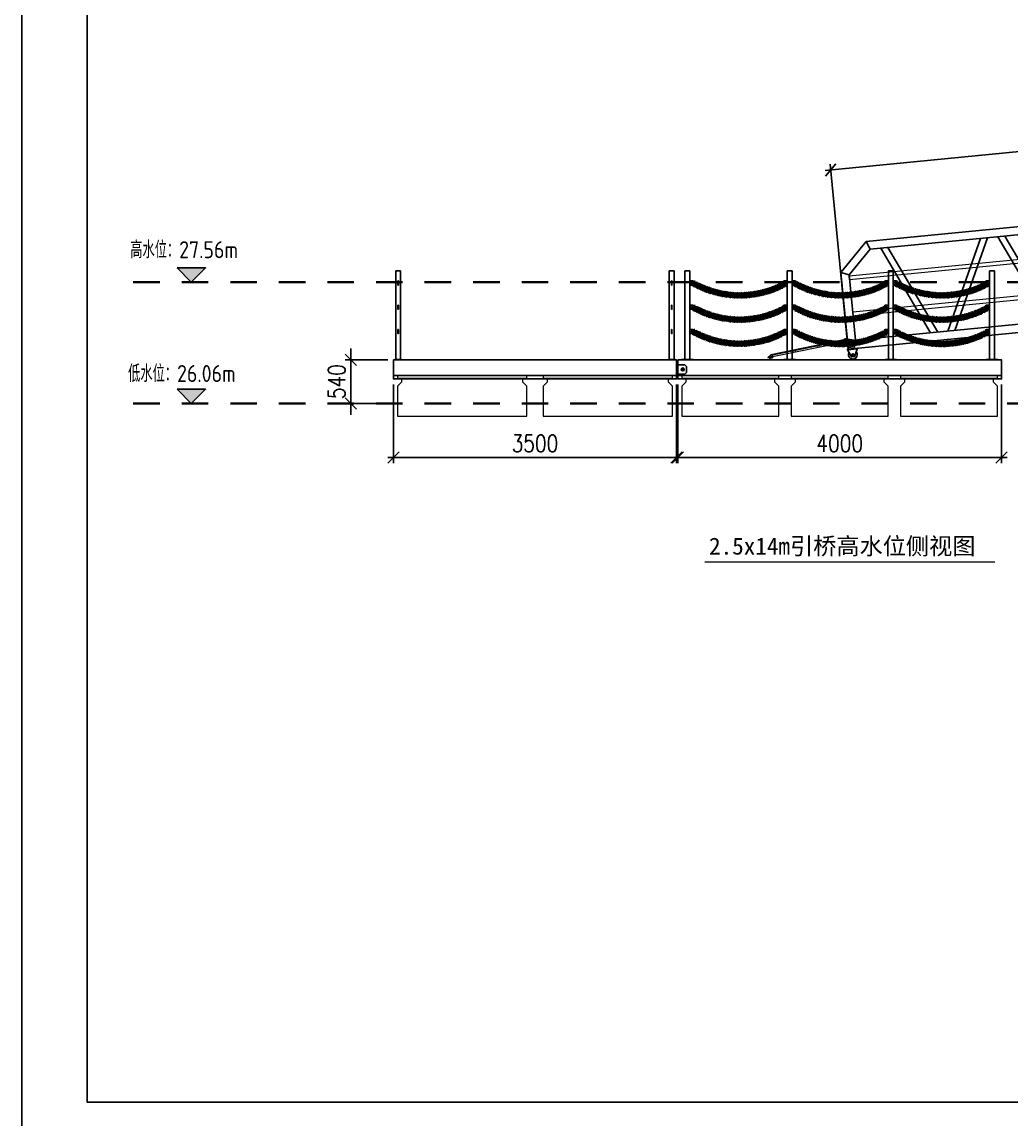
# Model space of a CAD drawing. Extents: x 15372 to 116961, y 24572 to 128109.
# Drawn here: x 16135 to 28356, y 32571 to 46126 of the extents above; entities that cross this region are included whole.
import ezdxf
from ezdxf.enums import TextEntityAlignment as Align

# ---------------------------------------------------------------- set-up
doc = ezdxf.new("R2010")
doc.units = 0
doc.header["$LTSCALE"] = 1000
doc.header["$MEASUREMENT"] = 0
doc.linetypes.add('CENTER', pattern=[2, 1.25, -0.25, 0.25, -0.25])
doc.linetypes.add('CENTER2', pattern=[28.575, 19.05, -3.175, 3.175, -3.175])
for name, color, linetype, lineweight in [('CAXA0', 7, 'Continuous', 70), ('加强板', 140, 'Continuous', 18), ('型材', 7, 'Continuous', 15), ('文本', 3, 'Continuous', 13), ('浮箱', 160, 'Continuous', 20), ('铝斜撑', 241, 'Continuous', 9)]:
    doc.layers.add(name, color=color, linetype=linetype, lineweight=lineweight)
for name, color, linetype in [('hjh350-1200', 170, 'Continuous'), ('标注', 9, 'Continuous'), ('铝横梁', 220, 'Continuous'), ('铝通', 4, 'Continuous')]:
    doc.layers.add(name, color=color, linetype=linetype)
doc.styles.add('HZTXT', font='txtw.shx', dxfattribs={"width": 0.8, "bigfont": 'hztxtw.shx'})
doc.styles.get("Standard").update_dxf_attribs({"font": 'gbenor.shx', "bigfont": 'gbcbig.shx'})
doc.styles.add('宋体', font='')
doc.styles.get('宋体').set_extended_font_data('SimSun')
doc.dimstyles.new('DIM-70', dxfattribs={"dimscale": 70, "dimtxt": 3, "dimasz": 2, "dimexe": 1, "dimexo": 1, "dimgap": 1, "dimtad": 1, "dimdec": 1, "dimdsep": 46, "dimtxsty": 'HZTXT', "dimblk": 'OBLIQUE', "dimcen": 0, "dimdle": 1, "dimclrd": 9, "dimclre": 9, "dimclrt": 2, "dimadec": 1, "dimazin": 0, "dimtfac": 1, "dimtdec": 1, "dimtix": 1, "dimtmove": 2, "dimatfit": 3, "dimldrblk": 'OBLIQUE', "dimfxl": 15, "dimtolj": 1, "dimtzin": 0, "dimarcsym": 1})

# ---------------------------------------------------------------- blocks, each defined once
blk = doc.blocks.new('_Oblique')
at = {"color": 0, "linetype": 'ByBlock', "lineweight": -2}
blk.add_line((-0.5, -0.5), (0.5, 0.5), dxfattribs=at)
blk = doc.blocks.new('*D360')
at = {"color": 9, "lineweight": -2, "transparency": 16777216}
for p, q in [((20724, 41645), (20724, 40673)), ((24224, 41645), (24224, 40673)), ((20654, 40743), (24294, 40743))]:
    blk.add_line(p, q, dxfattribs=at)
at = {"layer": 'Defpoints', "color": 0, "transparency": 16777216}
for p in [(20724, 41715), (24224, 41715), (24224, 40743)]:
    blk.add_point(p, dxfattribs=at)
at = {"color": 9, "lineweight": -2, "transparency": 16777216, "xscale": 140, "yscale": 140, "zscale": 140, "rotation": 180}
blk.add_blockref('_Oblique', (20724, 40743), dxfattribs=at)
at = {"color": 9, "lineweight": -2, "transparency": 16777216, "xscale": 140, "yscale": 140, "zscale": 140}
blk.add_blockref('_Oblique', (24224, 40743), dxfattribs=at)
at = {"color": 2, "transparency": 16777216, "insert": (22474, 40918), "char_height": 210, "attachment_point": 5, "style": 'HZTXT'}
blk.add_mtext('\\A1;3500', dxfattribs=at)
blk = doc.blocks.new('*U314')
at = {"layer": '浮箱'}
blk.add_lwpolyline([(-600, -250), (600, -250), (600, 120), (550, 170), (550, 220), (600, 220), (600, 250), (-600, 250), (-600, 220), (-550, 220), (-550, 170), (-600, 120)], close=True, dxfattribs=at)
blk.add_lwpolyline([(-550, 220), (550, 220)], dxfattribs=at)
blk = doc.blocks.new('*U315')
at = {"color": 0, "linetype": 'ByBlock', "lineweight": -2, "transparency": 16777216}
for p in [(0, 0), (1350, 0), (2700, 0)]:
    blk.add_blockref('*U314', p, dxfattribs=at)
blk = doc.blocks.new('*U317')
at = {"color": 5, "const_width": 30}
blk.add_lwpolyline([(166, 0), (-166, 0)], dxfattribs=at)
blk = doc.blocks.new('*U318')
at = {"color": 0, "linetype": 'ByBlock', "lineweight": -2, "transparency": 16777216}
for p in [(0, 0), (600, 0), (1200, 0), (1800, 0), (2400, 0), (3000, 0), (3600, 0), (4200, 0), (4800, 0), (5400, 0), (6000, 0), (6600, 0), (7200, 0), (7800, 0), (8400, 0), (9000, 0), (9600, 0), (10200, 0), (10800, 0)]:
    blk.add_blockref('*U317', p, dxfattribs=at)
blk = doc.blocks.new('*U319')
at = {"color": 5, "const_width": 30}
blk.add_lwpolyline([(166, 0), (-166, 0)], dxfattribs=at)
blk = doc.blocks.new('*U320')
at = {"color": 0, "linetype": 'ByBlock', "lineweight": -2, "transparency": 16777216}
for p in [(0, 0), (600, 0), (1200, 0), (1800, 0), (2400, 0), (3000, 0), (3600, 0), (4200, 0), (4800, 0), (5400, 0), (6000, 0), (6600, 0), (7200, 0), (7800, 0), (8400, 0), (9000, 0), (9600, 0), (10200, 0), (10800, 0)]:
    blk.add_blockref('*U319', p, dxfattribs=at)
blk = doc.blocks.new('ZZ-2')
blk.add_lwpolyline([(125607, 24331), (125517, 24331), (125497, 24311), (125497, 24236), (125517, 24216), (125607, 24216)])
blk.add_lwpolyline([(125617, 24211), (125607, 24211), (125607, 24336), (125617, 24336)], close=True)
blk.add_circle((125542, 24274), 18)
at = {"layer": 'Defpoints', "color": 1, "linetype": 'CENTER', "ltscale": 5}
for points in [[(125519, 24274), (125565, 24274)], [(125542, 24297), (125542, 24251)]]:
    blk.add_lwpolyline(points, dxfattribs=at)
at = {"layer": 'Defpoints', "color": 1, "linetype": 'CENTER', "ltscale": 2}
for points in [[(125602, 24311), (125612, 24311), (125622, 24311)], [(125602, 24236), (125612, 24236), (125622, 24236)]]:
    blk.add_lwpolyline(points, dxfattribs=at)
for points in [[(125617, 24302), (125617, 24320), (125607, 24320), (125607, 24302)], [(125617, 24227), (125617, 24245), (125607, 24245), (125607, 24227)]]:
    blk.add_lwpolyline(points, close=True, dxfattribs=at)
blk = doc.blocks.new('A$C32F71815')
at = {"layer": '铝斜撑', "linetype": 'Continuous'}
for p, q in [((3, 20), (0, 20)), ((0, 20), (0, 0)), ((40, 0), (0, 0)), ((3, 20), (3, 3)), ((40, 3), (3, 3)), ((40, 0), (40, 3))]:
    blk.add_line(p, q, dxfattribs=at)
blk = doc.blocks.new('tb')
at = {"lineweight": 0}
h = blk.add_hatch(dxfattribs=at)
h.set_pattern_fill('ANSI31', color=256, scale=0.125, style=0)
h.set_pattern_definition([(45, (-488846.90197, 126237.06756), (-0.2806330038, 0.28063300377), [])])
edge = h.paths.add_edge_path(flags=17)
edge.add_arc((0, 0), 6.5, 0, 360)
edge = h.paths.add_edge_path()
edge.add_arc((0, 0), 10, 0, 360)
for p, q in [((-15, -5), (-15, 15)), ((-15, 15), (943, 15)), ((-10, 10), (-10, -5)), ((942, 10), (-10, 10)), ((942, 10), (982, -16)), ((943, 15), (985, -12)), ((-10, -5), (-15, -5)), ((927, -10), (927, -20)), ((937, -30), (957, -30)), ((941, -23), (953, -23)), ((941, -30), (941, -23)), ((945, -23), (945, -7)), ((950, -23), (950, -7)), ((953, -30), (953, -23)), ((967, -10), (967, -20)), ((982, -16), (985, -12))]:
    blk.add_line(p, q, dxfattribs=at)
for points in [[(14, -10), (14, 10), (927, 10), (927, -10)], [(44, 10), (44, -10), (14, -10), (14, 10)], [(356, 10), (356, -10), (326, -10), (326, 10)], [(668, 10), (668, -10), (638, -10), (638, 10)]]:
    blk.add_lwpolyline(points, close=True, dxfattribs=at)
for radius in [10, 6.5]:
    blk.add_circle((0, 0), radius, dxfattribs=at)
for centre, start, end in [((937, -20), 180, 270), ((957, -20), 270, 0)]:
    blk.add_arc(centre, 10, start, end, dxfattribs=at)
blk.add_blockref('A$C32F71815', (927, -10), dxfattribs=at)
blk = doc.blocks.new('EB')
at = {"layer": '加强板'}
blk.add_lwpolyline([(1337537242, 365767056), (1337537242, 365767006), (1337537257, 365767006), (1337537267, 365767056)], close=True, dxfattribs=at)
at = {"layer": '铝通'}
blk.add_lwpolyline([(1337537285, 365767056, 0.668622), (1337537254, 365767090), (1337537162, 365767061), (1337537162, 365766981), (1337537242, 365766981)], format="xyb", close=True, dxfattribs=at)
blk.add_circle((1337537262, 365767066), 7, dxfattribs=at)
blk = doc.blocks.new('GW-R')
at = {"color": 3, "linetype": 'CENTER2'}
for p, q in [((8398, 1960), (8368, 1960)), ((8383, 1945), (8383, 1975))]:
    blk.add_line(p, q, dxfattribs=at)
at = {"color": 1, "linetype": 'CENTER', "ltscale": 0.52}
for p, q in [((8369, 1960), (8397, 1960)), ((8383, 1974), (8383, 1946))]:
    blk.add_line(p, q, dxfattribs=at)
blk.add_lwpolyline([(8443, 2035), (8323, 2035), (8323, 2025), (8443, 2025)], close=True)
at = {"color": 0}
for points in [[(8360, 1942), (8323, 2025)], [(8406, 1942), (8443, 2025)]]:
    blk.add_lwpolyline(points, dxfattribs=at)
blk.add_lwpolyline([(8406, 1942, -0.317501), (8397, 1935), (8370, 1935, -0.317501), (8360, 1942)], format="xyb")
blk.add_circle((8383, 1960), 9)
blk.add_circle((8383, 1960), 9)
blk.add_arc((8383, 1960), 55, 144.9944, 35.0056)
blk = doc.blocks.new('*U292')
at = {"layer": '铝横梁', "color": 6}
for points in [[(-664, 550), (-151, -550)], [(-576, 550), (-62, -550)], [(576, 550), (62, -550)], [(664, 550), (151, -550)]]:
    blk.add_lwpolyline(points, dxfattribs=at)
blk = doc.blocks.new('*U293')
at = {"layer": '标注', "color": 0, "linetype": 'ByBlock', "lineweight": -2, "transparency": 16777216}
for p in [(0, 0), (1454, 0)]:
    blk.add_blockref('*U292', p, dxfattribs=at)
blk = doc.blocks.new('ythg')
at = {"layer": '型材', "elevation": 0}
for points in [[(709707, 79355), (723507, 79355), (723507, 79305), (709707, 79305)], [(709707, 78905), (723507, 78905), (723507, 78855), (709707, 78855)]]:
    blk.add_lwpolyline(points, close=True, dxfattribs=at)
at = {"layer": '铝通', "color": 4, "elevation": 0}
for points in [[(723607, 78555), (723607, 79405), (723257, 79755), (709957, 79755), (709607, 79405), (709607, 78555)], [(709957, 79755), (709998, 79655)], [(723507, 78555), (723507, 79364), (723215, 79655), (709998, 79655), (709707, 79364), (709707, 78555)], [(709707, 79364), (709607, 79405)], [(709607, 78555), (723607, 78555), (723607, 78455), (709607, 78455), (709607, 78555)]]:
    blk.add_lwpolyline(points, dxfattribs=at)
at = {"layer": '铝通'}
blk.add_circle((709587, 78560, 0), 7, dxfattribs=at)
blk.add_blockref('GW-R', (701274, 76420, 0))
at = {"layer": '型材', "color": 22, "xscale": -1}
blk.add_blockref('EB', (1338246849, -365688506, 0), dxfattribs=at)
at = {"layer": '标注', "color": 4, "linetype": 'ByBlock'}
blk.add_blockref('*U293', (710791, 79105, 0), dxfattribs=at)
blk = doc.blocks.new('*U316')
at = {"layer": '浮箱'}
blk.add_lwpolyline([(-800, -250), (800, -250), (800, 120), (750, 170), (750, 220), (800, 220), (800, 250), (-800, 250), (-800, 220), (-750, 220), (-750, 170), (-800, 120)], close=True, dxfattribs=at)
blk.add_lwpolyline([(-750, 220), (750, 220)], dxfattribs=at)
blk = doc.blocks.new('*U313')
at = {"color": 0, "linetype": 'ByBlock', "lineweight": -2, "transparency": 16777216}
for p in [(0, 0), (1800, 0)]:
    blk.add_blockref('*U316', p, dxfattribs=at)
blk = doc.blocks.new('*D361')
at = {"color": 9, "lineweight": -2, "transparency": 16777216}
for p, q in [((20200, 41951), (20200, 42091)), ((20654, 41951), (20130, 41951)), ((20200, 41951), (20200, 41411)), ((20654, 41411), (20130, 41411)), ((20200, 41411), (20200, 41271))]:
    blk.add_line(p, q, dxfattribs=at)
at = {"layer": 'Defpoints', "color": 0, "transparency": 16777216}
for p in [(20724, 41951), (20200, 41411), (20724, 41411)]:
    blk.add_point(p, dxfattribs=at)
at = {"color": 9, "lineweight": -2, "transparency": 16777216, "xscale": 140, "yscale": 140, "zscale": 140}
for p, rotation in [((20200, 41951), 270), ((20200, 41411), 90)]:
    blk.add_blockref('_Oblique', p, dxfattribs=dict(at, rotation=rotation))
at = {"color": 2, "transparency": 16777216, "insert": (20025, 41681), "char_height": 210, "attachment_point": 5, "rotation": 90, "style": 'HZTXT'}
blk.add_mtext('\\A1;540', dxfattribs=at)
blk = doc.blocks.new('*D451')
at = {"color": 9, "lineweight": -2, "transparency": 16777216}
for p, q in [((24239, 41645), (24239, 40673)), ((28239, 41645), (28239, 40673)), ((24169, 40743), (28309, 40743))]:
    blk.add_line(p, q, dxfattribs=at)
at = {"layer": 'Defpoints', "color": 0, "transparency": 16777216}
for p in [(24239, 41715), (28239, 41715), (28239, 40743)]:
    blk.add_point(p, dxfattribs=at)
at = {"color": 9, "lineweight": -2, "transparency": 16777216, "xscale": 140, "yscale": 140, "zscale": 140, "rotation": 180}
blk.add_blockref('_Oblique', (24239, 40743), dxfattribs=at)
at = {"color": 9, "lineweight": -2, "transparency": 16777216, "xscale": 140, "yscale": 140, "zscale": 140}
blk.add_blockref('_Oblique', (28239, 40743), dxfattribs=at)
at = {"color": 2, "transparency": 16777216, "insert": (26239, 40918), "char_height": 210, "attachment_point": 5, "style": 'HZTXT'}
blk.add_mtext('\\A1;4000', dxfattribs=at)
blk = doc.blocks.new('*D453')
at = {"color": 9, "lineweight": -2, "transparency": 16777216}
for p, q in [((40271, 43513), (40056, 45726)), ((26059, 44291), (40132, 45663)), ((26337, 42155), (26122, 44367))]:
    blk.add_line(p, q, dxfattribs=at)
at = {"layer": 'Defpoints', "color": 0, "transparency": 16777216}
for p in [(40062, 45656), (40278, 43443), (26344, 42085)]:
    blk.add_point(p, dxfattribs=at)
at = {"color": 9, "lineweight": -2, "transparency": 16777216, "xscale": 140, "yscale": 140, "zscale": 140}
for p, rotation in [((40062, 45656), 5.568567012249784), ((26128, 44297), 185.5685670122498)]:
    blk.add_blockref('_Oblique', p, dxfattribs=dict(at, rotation=rotation))
at = {"color": 2, "transparency": 16777216, "insert": (33078, 45151), "char_height": 210, "attachment_point": 5, "rotation": 5.5686, "style": 'HZTXT'}
blk.add_mtext('\\A1;14000', dxfattribs=at)
blk = doc.blocks.new('*U136')
blk.add_lwpolyline([(-25, 25), (-25, -25), (15, -25), (25, -15), (25, 15), (15, 25), (-25, 25)])
blk.add_circle((0, 0), 10)
blk = doc.blocks.new('*U137')
at = {"color": 0, "linetype": 'ByBlock', "lineweight": -2, "transparency": 16777216}
for p in [(0, 600), (0, 300), (0, 0)]:
    blk.add_blockref('*U136', p, dxfattribs=at)
blk = doc.blocks.new('*U134')
blk.add_lwpolyline([(-25, 25), (-25, -25), (15, -25), (25, -15), (25, 15), (15, 25), (-25, 25)])
blk.add_circle((0, 0), 10)
blk = doc.blocks.new('*U135')
at = {"color": 0, "linetype": 'ByBlock', "lineweight": -2, "transparency": 16777216}
for p in [(0, 600), (0, 300), (0, 0)]:
    blk.add_blockref('*U134', p, dxfattribs=at)
blk = doc.blocks.new('LG-LZ')
at = {"color": 7}
for points in [[(1136941, 2514484), (1137081, 2514484), (1137081, 2514478), (1136941, 2514478), (1136941, 2514484)], [(1136955, 2514484), (1136955, 2514478)], [(1136962, 2514489), (1136962, 2514473)], [(1136969, 2514484), (1136969, 2514478)], [(1137053, 2514484), (1137053, 2514478)], [(1137060, 2514489), (1137060, 2514473)], [(1137067, 2514484), (1137067, 2514478)]]:
    blk.add_lwpolyline(points, dxfattribs=at)
at = {"layer": 'hjh350-1200', "color": 6}
blk.add_lwpolyline([(1137041, 2515578), (1136981, 2515578), (1136981, 2514484), (1137041, 2514484)], close=True, dxfattribs=at)
at = {"xscale": -1}
blk.add_blockref('*U135', (1136956, 2514828), dxfattribs=at)
blk.add_blockref('*U137', (1137066, 2514828))
blk = doc.blocks.new('*U309')
at = {"layer": 'CAXA0'}
for p, q in [((23, 14), (36, 14)), ((36, 6), (23, 6)), ((72, 16), (86, 17)), ((86, 9), (73, 8)), ((37, -5), (23, -5)), ((37, -13), (23, -13)), ((87, -2), (73, -3)), ((87, -10), (74, -11))]:
    blk.add_line(p, q, dxfattribs=at)
blk.add_lwpolyline([(72, 6), (40, 5, 1), (40, -3), (72, -2, 1), (72, 6)], format="xyb", dxfattribs=at)
for centre, radius, start, end in [((23, 1), 13.3, 90.9188, 163.4612), ((23, 1), 5.33, 90.9188, 132.3284), ((36, 1), 13.3, 19.6243, 90.9188), ((36, 1), 13.3, 19.6243, 90.9188), ((36, 1), 5.33, 49.5092, 90.9188), ((36, 1), 5.33, 49.5092, 90.9188), ((73, 3), 13.3, 93.1606, 165.703), ((73, 3), 5.33, 93.1606, 134.5702), ((86, 3), 13.3, 20.6182, 93.1606), ((86, 3), 13.3, 20.6182, 93.1606), ((86, 3), 5.33, 51.751, 93.1606), ((86, 3), 5.33, 51.751, 93.1606), ((23, 1), 13.3, 198.3764, 270.9188), ((23, 1), 5.33, 229.5092, 270.9188), ((36, 1), 5.33, 270.9188, 312.3284), ((36, 1), 13.3, 270.9188, 344.7109), ((36, 1), 5.33, 270.9188, 312.3284), ((36, 1), 13.3, 270.9188, 344.7109), ((73, 3), 13.3, 200.6182, 273.1606), ((73, 3), 5.33, 231.751, 273.1606), ((86, 3), 13.3, 273.1606, 345.703), ((86, 3), 13.3, 273.1606, 345.703), ((86, 3), 5.33, 273.1606, 314.5702), ((86, 3), 5.33, 273.1606, 314.5702)]:
    blk.add_arc(centre, radius, start, end, dxfattribs=at)
blk = doc.blocks.new('*U310')
at = {"color": 0, "linetype": 'ByBlock', "lineweight": -2, "transparency": 16777216}
for p, rotation in [((1133087, 2514792), 332.1169999690284), ((1133132, 2514770), 334.5752915565449), ((1134055, 2514736), 21.28283171934912), ((1134102, 2514756), 23.74112330686542), ((1134147, 2514777), 26.19941489438151), ((1133178, 2514749), 337.0335831440608), ((1133224, 2514731), 339.4918747315768), ((1133271, 2514714), 341.9501663190929), ((1133319, 2514700), 344.408457906609), ((1133368, 2514687), 346.8667494941251), ((1133417, 2514677), 349.3250410816411), ((1133466, 2514669), 351.783332669157), ((1133516, 2514663), 354.2416242566727), ((1133565, 2514659), 356.699915844189), ((1133615, 2514657), 359.1582074317055), ((1133665, 2514657), 1.616499019220556), ((1133715, 2514660), 4.074790606736444), ((1133765, 2514665), 6.533082194252587), ((1133815, 2514671), 8.99137378176869), ((1133864, 2514680), 11.44966536928477), ((1133913, 2514691), 13.90795695680105), ((1133961, 2514704), 16.36624854431703), ((1134008, 2514719), 18.824540131833)]:
    blk.add_blockref('*U309', p, dxfattribs=dict(at, rotation=rotation))
blk = doc.blocks.new('*U311')
at = {"layer": 'CAXA0'}
for p, q in [((23, 14), (36, 14)), ((36, 6), (23, 6)), ((72, 16), (86, 17)), ((86, 9), (73, 8)), ((37, -5), (23, -5)), ((37, -13), (23, -13)), ((87, -2), (73, -3)), ((87, -10), (74, -11))]:
    blk.add_line(p, q, dxfattribs=at)
blk.add_lwpolyline([(72, 6), (40, 5, 1), (40, -3), (72, -2, 1), (72, 6)], format="xyb", dxfattribs=at)
for centre, radius, start, end in [((23, 1), 13.3, 90.9188, 163.4612), ((23, 1), 5.33, 90.9188, 132.3284), ((36, 1), 13.3, 19.6243, 90.9188), ((36, 1), 13.3, 19.6243, 90.9188), ((36, 1), 5.33, 49.5092, 90.9188), ((36, 1), 5.33, 49.5092, 90.9188), ((73, 3), 13.3, 93.1606, 165.703), ((73, 3), 5.33, 93.1606, 134.5702), ((86, 3), 13.3, 20.6182, 93.1606), ((86, 3), 13.3, 20.6182, 93.1606), ((86, 3), 5.33, 51.751, 93.1606), ((86, 3), 5.33, 51.751, 93.1606), ((23, 1), 13.3, 198.3764, 270.9188), ((23, 1), 5.33, 229.5092, 270.9188), ((36, 1), 5.33, 270.9188, 312.3284), ((36, 1), 13.3, 270.9188, 344.7109), ((36, 1), 5.33, 270.9188, 312.3284), ((36, 1), 13.3, 270.9188, 344.7109), ((73, 3), 13.3, 200.6182, 273.1606), ((73, 3), 5.33, 231.751, 273.1606), ((86, 3), 13.3, 273.1606, 345.703), ((86, 3), 13.3, 273.1606, 345.703), ((86, 3), 5.33, 273.1606, 314.5702), ((86, 3), 5.33, 273.1606, 314.5702)]:
    blk.add_arc(centre, radius, start, end, dxfattribs=at)
blk = doc.blocks.new('*U299')
at = {"color": 0, "linetype": 'ByBlock', "lineweight": -2, "transparency": 16777216}
for p, rotation in [((1133087, 2514792), 332.1169999690284), ((1133132, 2514770), 334.5752915565449), ((1134055, 2514736), 21.28283171934912), ((1134102, 2514756), 23.74112330686542), ((1134147, 2514777), 26.19941489438151), ((1133178, 2514749), 337.0335831440608), ((1133224, 2514731), 339.4918747315768), ((1133271, 2514714), 341.9501663190929), ((1133319, 2514700), 344.408457906609), ((1133368, 2514687), 346.8667494941251), ((1133417, 2514677), 349.3250410816411), ((1133466, 2514669), 351.783332669157), ((1133516, 2514663), 354.2416242566727), ((1133565, 2514659), 356.699915844189), ((1133615, 2514657), 359.1582074317055), ((1133665, 2514657), 1.616499019220556), ((1133715, 2514660), 4.074790606736444), ((1133765, 2514665), 6.533082194252587), ((1133815, 2514671), 8.99137378176869), ((1133864, 2514680), 11.44966536928477), ((1133913, 2514691), 13.90795695680105), ((1133961, 2514704), 16.36624854431703), ((1134008, 2514719), 18.824540131833)]:
    blk.add_blockref('*U311', p, dxfattribs=dict(at, rotation=rotation))
blk = doc.blocks.new('*U306')
at = {"layer": 'CAXA0'}
for p, q in [((23, 14), (36, 14)), ((36, 6), (23, 6)), ((72, 16), (86, 17)), ((86, 9), (73, 8)), ((37, -5), (23, -5)), ((37, -13), (23, -13)), ((87, -2), (73, -3)), ((87, -10), (74, -11))]:
    blk.add_line(p, q, dxfattribs=at)
blk.add_lwpolyline([(72, 6), (40, 5, 1), (40, -3), (72, -2, 1), (72, 6)], format="xyb", dxfattribs=at)
for centre, radius, start, end in [((23, 1), 13.3, 90.9188, 163.4612), ((23, 1), 5.33, 90.9188, 132.3284), ((36, 1), 13.3, 19.6243, 90.9188), ((36, 1), 13.3, 19.6243, 90.9188), ((36, 1), 5.33, 49.5092, 90.9188), ((36, 1), 5.33, 49.5092, 90.9188), ((73, 3), 13.3, 93.1606, 165.703), ((73, 3), 5.33, 93.1606, 134.5702), ((86, 3), 13.3, 20.6182, 93.1606), ((86, 3), 13.3, 20.6182, 93.1606), ((86, 3), 5.33, 51.751, 93.1606), ((86, 3), 5.33, 51.751, 93.1606), ((23, 1), 13.3, 198.3764, 270.9188), ((23, 1), 5.33, 229.5092, 270.9188), ((36, 1), 5.33, 270.9188, 312.3284), ((36, 1), 13.3, 270.9188, 344.7109), ((36, 1), 5.33, 270.9188, 312.3284), ((36, 1), 13.3, 270.9188, 344.7109), ((73, 3), 13.3, 200.6182, 273.1606), ((73, 3), 5.33, 231.751, 273.1606), ((86, 3), 13.3, 273.1606, 345.703), ((86, 3), 13.3, 273.1606, 345.703), ((86, 3), 5.33, 273.1606, 314.5702), ((86, 3), 5.33, 273.1606, 314.5702)]:
    blk.add_arc(centre, radius, start, end, dxfattribs=at)
blk = doc.blocks.new('*U308')
at = {"color": 0, "linetype": 'ByBlock', "lineweight": -2, "transparency": 16777216}
for p, rotation in [((1133087, 2514792), 332.1169999690284), ((1133132, 2514770), 334.5752915565449), ((1134055, 2514736), 21.28283171934912), ((1134102, 2514756), 23.74112330686542), ((1134147, 2514777), 26.19941489438151), ((1133178, 2514749), 337.0335831440608), ((1133224, 2514731), 339.4918747315768), ((1133271, 2514714), 341.9501663190929), ((1133319, 2514700), 344.408457906609), ((1133368, 2514687), 346.8667494941251), ((1133417, 2514677), 349.3250410816411), ((1133466, 2514669), 351.783332669157), ((1133516, 2514663), 354.2416242566727), ((1133565, 2514659), 356.699915844189), ((1133615, 2514657), 359.1582074317055), ((1133665, 2514657), 1.616499019220556), ((1133715, 2514660), 4.074790606736444), ((1133765, 2514665), 6.533082194252587), ((1133815, 2514671), 8.99137378176869), ((1133864, 2514680), 11.44966536928477), ((1133913, 2514691), 13.90795695680105), ((1133961, 2514704), 16.36624854431703), ((1134008, 2514719), 18.824540131833)]:
    blk.add_blockref('*U306', p, dxfattribs=dict(at, rotation=rotation))
blk = doc.blocks.new('*U296')
at = {"layer": 'CAXA0'}
for p, q in [((23, 14), (36, 14)), ((36, 6), (23, 6)), ((72, 16), (86, 17)), ((86, 9), (73, 8)), ((37, -5), (23, -5)), ((37, -13), (23, -13)), ((87, -2), (73, -3)), ((87, -10), (74, -11))]:
    blk.add_line(p, q, dxfattribs=at)
blk.add_lwpolyline([(72, 6), (40, 5, 1), (40, -3), (72, -2, 1), (72, 6)], format="xyb", dxfattribs=at)
for centre, radius, start, end in [((23, 1), 13.3, 90.9188, 163.4612), ((23, 1), 5.33, 90.9188, 132.3284), ((36, 1), 13.3, 19.6243, 90.9188), ((36, 1), 13.3, 19.6243, 90.9188), ((36, 1), 5.33, 49.5092, 90.9188), ((36, 1), 5.33, 49.5092, 90.9188), ((73, 3), 13.3, 93.1606, 165.703), ((73, 3), 5.33, 93.1606, 134.5702), ((86, 3), 13.3, 20.6182, 93.1606), ((86, 3), 13.3, 20.6182, 93.1606), ((86, 3), 5.33, 51.751, 93.1606), ((86, 3), 5.33, 51.751, 93.1606), ((23, 1), 13.3, 198.3764, 270.9188), ((23, 1), 5.33, 229.5092, 270.9188), ((36, 1), 5.33, 270.9188, 312.3284), ((36, 1), 13.3, 270.9188, 344.7109), ((36, 1), 5.33, 270.9188, 312.3284), ((36, 1), 13.3, 270.9188, 344.7109), ((73, 3), 13.3, 200.6182, 273.1606), ((73, 3), 5.33, 231.751, 273.1606), ((86, 3), 13.3, 273.1606, 345.703), ((86, 3), 13.3, 273.1606, 345.703), ((86, 3), 5.33, 273.1606, 314.5702), ((86, 3), 5.33, 273.1606, 314.5702)]:
    blk.add_arc(centre, radius, start, end, dxfattribs=at)
blk = doc.blocks.new('*U297')
at = {"color": 0, "linetype": 'ByBlock', "lineweight": -2, "transparency": 16777216}
for p, rotation in [((1133087, 2514792), 332.1169999690284), ((1133132, 2514770), 334.5752915565449), ((1134055, 2514736), 21.28283171934912), ((1134102, 2514756), 23.74112330686542), ((1134147, 2514777), 26.19941489438151), ((1133178, 2514749), 337.0335831440608), ((1133224, 2514731), 339.4918747315768), ((1133271, 2514714), 341.9501663190929), ((1133319, 2514700), 344.408457906609), ((1133368, 2514687), 346.8667494941251), ((1133417, 2514677), 349.3250410816411), ((1133466, 2514669), 351.783332669157), ((1133516, 2514663), 354.2416242566727), ((1133565, 2514659), 356.699915844189), ((1133615, 2514657), 359.1582074317055), ((1133665, 2514657), 1.616499019220556), ((1133715, 2514660), 4.074790606736444), ((1133765, 2514665), 6.533082194252587), ((1133815, 2514671), 8.99137378176869), ((1133864, 2514680), 11.44966536928477), ((1133913, 2514691), 13.90795695680105), ((1133961, 2514704), 16.36624854431703), ((1134008, 2514719), 18.824540131833)]:
    blk.add_blockref('*U296', p, dxfattribs=dict(at, rotation=rotation))
blk = doc.blocks.new('*U298')
at = {"layer": 'CAXA0'}
for p, q in [((23, 14), (36, 14)), ((36, 6), (23, 6)), ((72, 16), (86, 17)), ((86, 9), (73, 8)), ((37, -5), (23, -5)), ((37, -13), (23, -13)), ((87, -2), (73, -3)), ((87, -10), (74, -11))]:
    blk.add_line(p, q, dxfattribs=at)
blk.add_lwpolyline([(72, 6), (40, 5, 1), (40, -3), (72, -2, 1), (72, 6)], format="xyb", dxfattribs=at)
for centre, radius, start, end in [((23, 1), 13.3, 90.9188, 163.4612), ((23, 1), 5.33, 90.9188, 132.3284), ((36, 1), 13.3, 19.6243, 90.9188), ((36, 1), 13.3, 19.6243, 90.9188), ((36, 1), 5.33, 49.5092, 90.9188), ((36, 1), 5.33, 49.5092, 90.9188), ((73, 3), 13.3, 93.1606, 165.703), ((73, 3), 5.33, 93.1606, 134.5702), ((86, 3), 13.3, 20.6182, 93.1606), ((86, 3), 13.3, 20.6182, 93.1606), ((86, 3), 5.33, 51.751, 93.1606), ((86, 3), 5.33, 51.751, 93.1606), ((23, 1), 13.3, 198.3764, 270.9188), ((23, 1), 5.33, 229.5092, 270.9188), ((36, 1), 5.33, 270.9188, 312.3284), ((36, 1), 13.3, 270.9188, 344.7109), ((36, 1), 5.33, 270.9188, 312.3284), ((36, 1), 13.3, 270.9188, 344.7109), ((73, 3), 13.3, 200.6182, 273.1606), ((73, 3), 5.33, 231.751, 273.1606), ((86, 3), 13.3, 273.1606, 345.703), ((86, 3), 13.3, 273.1606, 345.703), ((86, 3), 5.33, 273.1606, 314.5702), ((86, 3), 5.33, 273.1606, 314.5702)]:
    blk.add_arc(centre, radius, start, end, dxfattribs=at)
blk = doc.blocks.new('*U302')
at = {"color": 0, "linetype": 'ByBlock', "lineweight": -2, "transparency": 16777216}
for p, rotation in [((1133087, 2514792), 332.1169999690284), ((1133132, 2514770), 334.5752915565449), ((1134055, 2514736), 21.28283171934912), ((1134102, 2514756), 23.74112330686542), ((1134147, 2514777), 26.19941489438151), ((1133178, 2514749), 337.0335831440608), ((1133224, 2514731), 339.4918747315768), ((1133271, 2514714), 341.9501663190929), ((1133319, 2514700), 344.408457906609), ((1133368, 2514687), 346.8667494941251), ((1133417, 2514677), 349.3250410816411), ((1133466, 2514669), 351.783332669157), ((1133516, 2514663), 354.2416242566727), ((1133565, 2514659), 356.699915844189), ((1133615, 2514657), 359.1582074317055), ((1133665, 2514657), 1.616499019220556), ((1133715, 2514660), 4.074790606736444), ((1133765, 2514665), 6.533082194252587), ((1133815, 2514671), 8.99137378176869), ((1133864, 2514680), 11.44966536928477), ((1133913, 2514691), 13.90795695680105), ((1133961, 2514704), 16.36624854431703), ((1134008, 2514719), 18.824540131833)]:
    blk.add_blockref('*U298', p, dxfattribs=dict(at, rotation=rotation))
blk = doc.blocks.new('*U303')
at = {"layer": 'CAXA0'}
for p, q in [((23, 14), (36, 14)), ((36, 6), (23, 6)), ((72, 16), (86, 17)), ((86, 9), (73, 8)), ((37, -5), (23, -5)), ((37, -13), (23, -13)), ((87, -2), (73, -3)), ((87, -10), (74, -11))]:
    blk.add_line(p, q, dxfattribs=at)
blk.add_lwpolyline([(72, 6), (40, 5, 1), (40, -3), (72, -2, 1), (72, 6)], format="xyb", dxfattribs=at)
for centre, radius, start, end in [((23, 1), 13.3, 90.9188, 163.4612), ((23, 1), 5.33, 90.9188, 132.3284), ((36, 1), 13.3, 19.6243, 90.9188), ((36, 1), 13.3, 19.6243, 90.9188), ((36, 1), 5.33, 49.5092, 90.9188), ((36, 1), 5.33, 49.5092, 90.9188), ((73, 3), 13.3, 93.1606, 165.703), ((73, 3), 5.33, 93.1606, 134.5702), ((86, 3), 13.3, 20.6182, 93.1606), ((86, 3), 13.3, 20.6182, 93.1606), ((86, 3), 5.33, 51.751, 93.1606), ((86, 3), 5.33, 51.751, 93.1606), ((23, 1), 13.3, 198.3764, 270.9188), ((23, 1), 5.33, 229.5092, 270.9188), ((36, 1), 5.33, 270.9188, 312.3284), ((36, 1), 13.3, 270.9188, 344.7109), ((36, 1), 5.33, 270.9188, 312.3284), ((36, 1), 13.3, 270.9188, 344.7109), ((73, 3), 13.3, 200.6182, 273.1606), ((73, 3), 5.33, 231.751, 273.1606), ((86, 3), 13.3, 273.1606, 345.703), ((86, 3), 13.3, 273.1606, 345.703), ((86, 3), 5.33, 273.1606, 314.5702), ((86, 3), 5.33, 273.1606, 314.5702)]:
    blk.add_arc(centre, radius, start, end, dxfattribs=at)
blk = doc.blocks.new('*U295')
at = {"color": 0, "linetype": 'ByBlock', "lineweight": -2, "transparency": 16777216}
for p, rotation in [((1133087, 2514792), 332.1169999690284), ((1133132, 2514770), 334.5752915565449), ((1134055, 2514736), 21.28283171934912), ((1134102, 2514756), 23.74112330686542), ((1134147, 2514777), 26.19941489438151), ((1133178, 2514749), 337.0335831440608), ((1133224, 2514731), 339.4918747315768), ((1133271, 2514714), 341.9501663190929), ((1133319, 2514700), 344.408457906609), ((1133368, 2514687), 346.8667494941251), ((1133417, 2514677), 349.3250410816411), ((1133466, 2514669), 351.783332669157), ((1133516, 2514663), 354.2416242566727), ((1133565, 2514659), 356.699915844189), ((1133615, 2514657), 359.1582074317055), ((1133665, 2514657), 1.616499019220556), ((1133715, 2514660), 4.074790606736444), ((1133765, 2514665), 6.533082194252587), ((1133815, 2514671), 8.99137378176869), ((1133864, 2514680), 11.44966536928477), ((1133913, 2514691), 13.90795695680105), ((1133961, 2514704), 16.36624854431703), ((1134008, 2514719), 18.824540131833)]:
    blk.add_blockref('*U303', p, dxfattribs=dict(at, rotation=rotation))
blk = doc.blocks.new('*U307')
at = {"layer": 'CAXA0'}
for p, q in [((23, 14), (36, 14)), ((36, 6), (23, 6)), ((72, 16), (86, 17)), ((86, 9), (73, 8)), ((37, -5), (23, -5)), ((37, -13), (23, -13)), ((87, -2), (73, -3)), ((87, -10), (74, -11))]:
    blk.add_line(p, q, dxfattribs=at)
blk.add_lwpolyline([(72, 6), (40, 5, 1), (40, -3), (72, -2, 1), (72, 6)], format="xyb", dxfattribs=at)
for centre, radius, start, end in [((23, 1), 13.3, 90.9188, 163.4612), ((23, 1), 5.33, 90.9188, 132.3284), ((36, 1), 13.3, 19.6243, 90.9188), ((36, 1), 13.3, 19.6243, 90.9188), ((36, 1), 5.33, 49.5092, 90.9188), ((36, 1), 5.33, 49.5092, 90.9188), ((73, 3), 13.3, 93.1606, 165.703), ((73, 3), 5.33, 93.1606, 134.5702), ((86, 3), 13.3, 20.6182, 93.1606), ((86, 3), 13.3, 20.6182, 93.1606), ((86, 3), 5.33, 51.751, 93.1606), ((86, 3), 5.33, 51.751, 93.1606), ((23, 1), 13.3, 198.3764, 270.9188), ((23, 1), 5.33, 229.5092, 270.9188), ((36, 1), 5.33, 270.9188, 312.3284), ((36, 1), 13.3, 270.9188, 344.7109), ((36, 1), 5.33, 270.9188, 312.3284), ((36, 1), 13.3, 270.9188, 344.7109), ((73, 3), 13.3, 200.6182, 273.1606), ((73, 3), 5.33, 231.751, 273.1606), ((86, 3), 13.3, 273.1606, 345.703), ((86, 3), 13.3, 273.1606, 345.703), ((86, 3), 5.33, 273.1606, 314.5702), ((86, 3), 5.33, 273.1606, 314.5702)]:
    blk.add_arc(centre, radius, start, end, dxfattribs=at)
blk = doc.blocks.new('*U300')
at = {"color": 0, "linetype": 'ByBlock', "lineweight": -2, "transparency": 16777216}
for p, rotation in [((1133087, 2514792), 332.1169999690284), ((1133132, 2514770), 334.5752915565449), ((1134055, 2514736), 21.28283171934912), ((1134102, 2514756), 23.74112330686542), ((1134147, 2514777), 26.19941489438151), ((1133178, 2514749), 337.0335831440608), ((1133224, 2514731), 339.4918747315768), ((1133271, 2514714), 341.9501663190929), ((1133319, 2514700), 344.408457906609), ((1133368, 2514687), 346.8667494941251), ((1133417, 2514677), 349.3250410816411), ((1133466, 2514669), 351.783332669157), ((1133516, 2514663), 354.2416242566727), ((1133565, 2514659), 356.699915844189), ((1133615, 2514657), 359.1582074317055), ((1133665, 2514657), 1.616499019220556), ((1133715, 2514660), 4.074790606736444), ((1133765, 2514665), 6.533082194252587), ((1133815, 2514671), 8.99137378176869), ((1133864, 2514680), 11.44966536928477), ((1133913, 2514691), 13.90795695680105), ((1133961, 2514704), 16.36624854431703), ((1134008, 2514719), 18.824540131833)]:
    blk.add_blockref('*U307', p, dxfattribs=dict(at, rotation=rotation))
blk = doc.blocks.new('*U301')
at = {"layer": 'CAXA0'}
for p, q in [((23, 14), (36, 14)), ((36, 6), (23, 6)), ((72, 16), (86, 17)), ((86, 9), (73, 8)), ((37, -5), (23, -5)), ((37, -13), (23, -13)), ((87, -2), (73, -3)), ((87, -10), (74, -11))]:
    blk.add_line(p, q, dxfattribs=at)
blk.add_lwpolyline([(72, 6), (40, 5, 1), (40, -3), (72, -2, 1), (72, 6)], format="xyb", dxfattribs=at)
for centre, radius, start, end in [((23, 1), 13.3, 90.9188, 163.4612), ((23, 1), 5.33, 90.9188, 132.3284), ((36, 1), 13.3, 19.6243, 90.9188), ((36, 1), 13.3, 19.6243, 90.9188), ((36, 1), 5.33, 49.5092, 90.9188), ((36, 1), 5.33, 49.5092, 90.9188), ((73, 3), 13.3, 93.1606, 165.703), ((73, 3), 5.33, 93.1606, 134.5702), ((86, 3), 13.3, 20.6182, 93.1606), ((86, 3), 13.3, 20.6182, 93.1606), ((86, 3), 5.33, 51.751, 93.1606), ((86, 3), 5.33, 51.751, 93.1606), ((23, 1), 13.3, 198.3764, 270.9188), ((23, 1), 5.33, 229.5092, 270.9188), ((36, 1), 5.33, 270.9188, 312.3284), ((36, 1), 13.3, 270.9188, 344.7109), ((36, 1), 5.33, 270.9188, 312.3284), ((36, 1), 13.3, 270.9188, 344.7109), ((73, 3), 13.3, 200.6182, 273.1606), ((73, 3), 5.33, 231.751, 273.1606), ((86, 3), 13.3, 273.1606, 345.703), ((86, 3), 13.3, 273.1606, 345.703), ((86, 3), 5.33, 273.1606, 314.5702), ((86, 3), 5.33, 273.1606, 314.5702)]:
    blk.add_arc(centre, radius, start, end, dxfattribs=at)
blk = doc.blocks.new('*U304')
at = {"color": 0, "linetype": 'ByBlock', "lineweight": -2, "transparency": 16777216}
for p, rotation in [((1133087, 2514792), 332.1169999690284), ((1133132, 2514770), 334.5752915565449), ((1134055, 2514736), 21.28283171934912), ((1134102, 2514756), 23.74112330686542), ((1134147, 2514777), 26.19941489438151), ((1133178, 2514749), 337.0335831440608), ((1133224, 2514731), 339.4918747315768), ((1133271, 2514714), 341.9501663190929), ((1133319, 2514700), 344.408457906609), ((1133368, 2514687), 346.8667494941251), ((1133417, 2514677), 349.3250410816411), ((1133466, 2514669), 351.783332669157), ((1133516, 2514663), 354.2416242566727), ((1133565, 2514659), 356.699915844189), ((1133615, 2514657), 359.1582074317055), ((1133665, 2514657), 1.616499019220556), ((1133715, 2514660), 4.074790606736444), ((1133765, 2514665), 6.533082194252587), ((1133815, 2514671), 8.99137378176869), ((1133864, 2514680), 11.44966536928477), ((1133913, 2514691), 13.90795695680105), ((1133961, 2514704), 16.36624854431703), ((1134008, 2514719), 18.824540131833)]:
    blk.add_blockref('*U301', p, dxfattribs=dict(at, rotation=rotation))
blk = doc.blocks.new('*U305')
at = {"layer": 'CAXA0'}
for p, q in [((23, 14), (36, 14)), ((36, 6), (23, 6)), ((72, 16), (86, 17)), ((86, 9), (73, 8)), ((37, -5), (23, -5)), ((37, -13), (23, -13)), ((87, -2), (73, -3)), ((87, -10), (74, -11))]:
    blk.add_line(p, q, dxfattribs=at)
blk.add_lwpolyline([(72, 6), (40, 5, 1), (40, -3), (72, -2, 1), (72, 6)], format="xyb", dxfattribs=at)
for centre, radius, start, end in [((23, 1), 13.3, 90.9188, 163.4612), ((23, 1), 5.33, 90.9188, 132.3284), ((36, 1), 13.3, 19.6243, 90.9188), ((36, 1), 13.3, 19.6243, 90.9188), ((36, 1), 5.33, 49.5092, 90.9188), ((36, 1), 5.33, 49.5092, 90.9188), ((73, 3), 13.3, 93.1606, 165.703), ((73, 3), 5.33, 93.1606, 134.5702), ((86, 3), 13.3, 20.6182, 93.1606), ((86, 3), 13.3, 20.6182, 93.1606), ((86, 3), 5.33, 51.751, 93.1606), ((86, 3), 5.33, 51.751, 93.1606), ((23, 1), 13.3, 198.3764, 270.9188), ((23, 1), 5.33, 229.5092, 270.9188), ((36, 1), 5.33, 270.9188, 312.3284), ((36, 1), 13.3, 270.9188, 344.7109), ((36, 1), 5.33, 270.9188, 312.3284), ((36, 1), 13.3, 270.9188, 344.7109), ((73, 3), 13.3, 200.6182, 273.1606), ((73, 3), 5.33, 231.751, 273.1606), ((86, 3), 13.3, 273.1606, 345.703), ((86, 3), 13.3, 273.1606, 345.703), ((86, 3), 5.33, 273.1606, 314.5702), ((86, 3), 5.33, 273.1606, 314.5702)]:
    blk.add_arc(centre, radius, start, end, dxfattribs=at)
blk = doc.blocks.new('*U312')
at = {"color": 0, "linetype": 'ByBlock', "lineweight": -2, "transparency": 16777216}
for p, rotation in [((1133087, 2514792), 332.1169999690284), ((1133132, 2514770), 334.5752915565449), ((1134055, 2514736), 21.28283171934912), ((1134102, 2514756), 23.74112330686542), ((1134147, 2514777), 26.19941489438151), ((1133178, 2514749), 337.0335831440608), ((1133224, 2514731), 339.4918747315768), ((1133271, 2514714), 341.9501663190929), ((1133319, 2514700), 344.408457906609), ((1133368, 2514687), 346.8667494941251), ((1133417, 2514677), 349.3250410816411), ((1133466, 2514669), 351.783332669157), ((1133516, 2514663), 354.2416242566727), ((1133565, 2514659), 356.699915844189), ((1133615, 2514657), 359.1582074317055), ((1133665, 2514657), 1.616499019220556), ((1133715, 2514660), 4.074790606736444), ((1133765, 2514665), 6.533082194252587), ((1133815, 2514671), 8.99137378176869), ((1133864, 2514680), 11.44966536928477), ((1133913, 2514691), 13.90795695680105), ((1133961, 2514704), 16.36624854431703), ((1134008, 2514719), 18.824540131833)]:
    blk.add_blockref('*U305', p, dxfattribs=dict(at, rotation=rotation))
blk = doc.blocks.new('*U139')
blk.add_lwpolyline([(-25, 25), (-25, -25), (15, -25), (25, -15), (25, 15), (15, 25), (-25, 25)])
blk.add_circle((0, 0), 10)
blk = doc.blocks.new('*U140')
at = {"color": 0, "linetype": 'ByBlock', "lineweight": -2, "transparency": 16777216}
for p in [(0, 600), (0, 300), (0, 0)]:
    blk.add_blockref('*U139', p, dxfattribs=at)
blk = doc.blocks.new('LG-DB-LZ')
at = {"color": 7}
for points in [[(1142793, 2514484), (1142933, 2514484), (1142933, 2514478), (1142793, 2514478), (1142793, 2514484)], [(1142807, 2514484), (1142807, 2514478)], [(1142814, 2514489), (1142814, 2514473)], [(1142821, 2514484), (1142821, 2514478)], [(1142905, 2514484), (1142905, 2514478)], [(1142912, 2514489), (1142912, 2514473)], [(1142919, 2514484), (1142919, 2514478)]]:
    blk.add_lwpolyline(points, dxfattribs=at)
at = {"layer": 'hjh350-1200', "color": 6}
blk.add_lwpolyline([(1142893, 2515578), (1142833, 2515578), (1142833, 2514484), (1142893, 2514484)], close=True, dxfattribs=at)
at = {"xscale": -1}
blk.add_blockref('*U140', (1142808, 2514828), dxfattribs=at)
blk = doc.blocks.new('DGREXD')
for centre in [(659417, 100251), (660666, 100251), (661917, 100251), (659417, 99951), (660667, 99951), (661916, 99951), (659413, 99654), (660667, 99651), (661916, 99651)]:
    blk.add_arc(centre, 1165, 240.2493, 296.0153)
at = {"xscale": -1}
blk.add_blockref('LG-DB-LZ', (1801633, -2416189), dxfattribs=at)
for name, p in [('LG-LZ', (-476977, -2416189)), ('LG-LZ', (-475727, -2416189)), ('LG-DB-LZ', (-480329, -2416189))]:
    blk.add_blockref(name, p)
at = {"rotation": 358.1322842162513}
for name, p in [('*U308', (-555609, -2377287)), ('*U297', (-554360, -2377287)), ('*U300', (-553109, -2377287)), ('*U299', (-555609, -2377587)), ('*U302', (-554359, -2377587)), ('*U304', (-553110, -2377587)), ('*U310', (-555613, -2377884)), ('*U295', (-554359, -2377887)), ('*U312', (-553110, -2377887))]:
    blk.add_blockref(name, p, dxfattribs=at)
blk = doc.blocks.new('*U352')
for points in [[(-3, 427), (3, 427), (3, 377), (-3, 377)], [(-3, 127), (3, 127), (3, 77), (-3, 77)], [(-3, -173), (3, -173), (3, -223), (-3, -223)]]:
    blk.add_lwpolyline(points, close=True)
at = {"color": 7}
for points in [[(-40, -541), (40, -541), (40, -547), (-40, -547), (-40, -541)], [(-7, -541), (-7, -547)], [(0, -536), (0, -552)], [(7, -541), (7, -547)]]:
    blk.add_lwpolyline(points, dxfattribs=at)
at = {"layer": 'hjh350-1200', "color": 6}
blk.add_lwpolyline([(30, 552), (-30, 552), (-30, -541), (30, -541)], close=True, dxfattribs=at)
blk = doc.blocks.new('*U353')
at = {"color": 0, "linetype": 'ByBlock', "lineweight": -2, "transparency": 16777216}
for p in [(0, 0), (3380, 0)]:
    blk.add_blockref('*U352', p, dxfattribs=at)

msp = doc.modelspace()

# ---------------------------------------------------------------- hatches: boundary and pattern name
h = msp.add_hatch(color=256)
h.dxf.hatch_style = 1
h.paths.add_polyline_path([(18227.67, 42910.89), (18050.89, 43087.67), (18404.45, 43087.67)])
h = msp.add_hatch(color=256)
h.dxf.hatch_style = 1
h.paths.add_polyline_path([(18227.67, 41410.89), (18050.89, 41587.67), (18404.45, 41587.67)])

# ---------------------------------------------------------------- linework, layer by layer
for points in [[(16134.92, 63433.28), (64382.45, 63433.28), (64382.45, 32093.11), (16134.92, 32093.11)], [(16939.03, 62433.28), (63225.19, 62433.28), (63225.19, 32781.23), (16939.03, 32781.23)]]:
    msp.add_lwpolyline(points, close=True)
for points in [[(18050.89, 43087.67), (18227.67, 42910.89), (18404.45, 43087.67), (18050.89, 43087.67)], [(18050.89, 41587.67), (18227.67, 41410.89), (18404.45, 41587.67), (18050.89, 41587.67)]]:
    msp.add_lwpolyline(points)
at = {"color": 3}
for points in [[(20723.88, 41950.85), (24223.83, 41950.85), (24223.83, 41715.35), (20723.88, 41715.35)], [(24238.83, 41950.85), (28238.78, 41950.85), (28238.78, 41715.35), (24238.83, 41715.35)]]:
    msp.add_lwpolyline(points, close=True, dxfattribs=at)
for points in [[(20723.88, 41755.84), (24223.83, 41755.84)], [(24238.83, 41755.83), (28238.78, 41755.83)]]:
    msp.add_lwpolyline(points, dxfattribs=at)
at = {"layer": '文本', "const_width": 15.19}
msp.add_lwpolyline([(24571.21, 39452.14), (28156.44, 39452.14)], dxfattribs=at)

# ---------------------------------------------------------------- block references
at = {"rotation": 5.568567012249729}
msp.add_blockref('ythg', (-672300.82, -104857.88, 0), dxfattribs=at)
for name, p in [('*U353', (20783.88, 42498.34)), ('DGREXD', (-634413.31, -56338.54)), ('*U320', (17673.73, 42910.89)), ('*U313', (21574.13, 41505.97)), ('*U315', (24888.78, 41505.97)), ('*U318', (17673.73, 41410.89))]:
    msp.add_blockref(name, p)
at = {"xscale": -1, "rotation": 11.54607630109346}
msp.add_blockref('tb', (26314.11, 42187.48), dxfattribs=at)
at = {"xscale": -1}
msp.add_blockref('ZZ-2', (149841.26, 17559.24), dxfattribs=at)

# ---------------------------------------------------------------- texts
for s, p in [('高水位：27.56m', (17472.47, 43207.01)), ('低水位：26.06m', (17446.28, 41676.86))]:
    msp.add_text(s, height=210).set_placement(p)
at = {"layer": '文本', "style": '宋体'}
msp.add_text('2.5x14m引桥高水位侧视图', height=210, dxfattribs=at).set_placement((24624.84, 39649.83), align=Align.MIDDLE_LEFT)

# ---------------------------------------------------------------- dimensions: what is measured, and where the dimension line sits
dim = msp.add_aligned_dim(p1=(26344.2, 42084.91), p2=(40278.13, 43443.43), distance=2222.95, dimstyle='DIM-70')
dim.commit()
dim.dimension.update_dxf_attribs({"geometry": '*D453', "text_midpoint": (33078.48, 45150.81)})
dim = msp.add_linear_dim(base=(20200.44, 41410.89), p1=(20723.88, 41950.85), p2=(20723.88, 41410.89), angle=90, dimstyle='DIM-70')
dim.commit()
dim.dimension.update_dxf_attribs({"geometry": '*D361', "text_midpoint": (20025.44, 41680.87)})
for base, p1, p2, picture, middle in [((24223.8278, 40743.0472), (20723.8751, 41715.3544), (24223.8278, 41715.3544), '*D360', (22473.8515, 40918.0472)), ((28238.7805, 40743.0472), (24238.8278, 41715.354), (28238.7805, 41715.354), '*D451', (26238.8042, 40918.0472))]:
    dim = msp.add_linear_dim(base=base, p1=p1, p2=p2, dimstyle='DIM-70')
    dim.commit()
    dim.dimension.update_dxf_attribs({"geometry": picture, "text_midpoint": middle})

doc.saveas('drawing.dxf')
